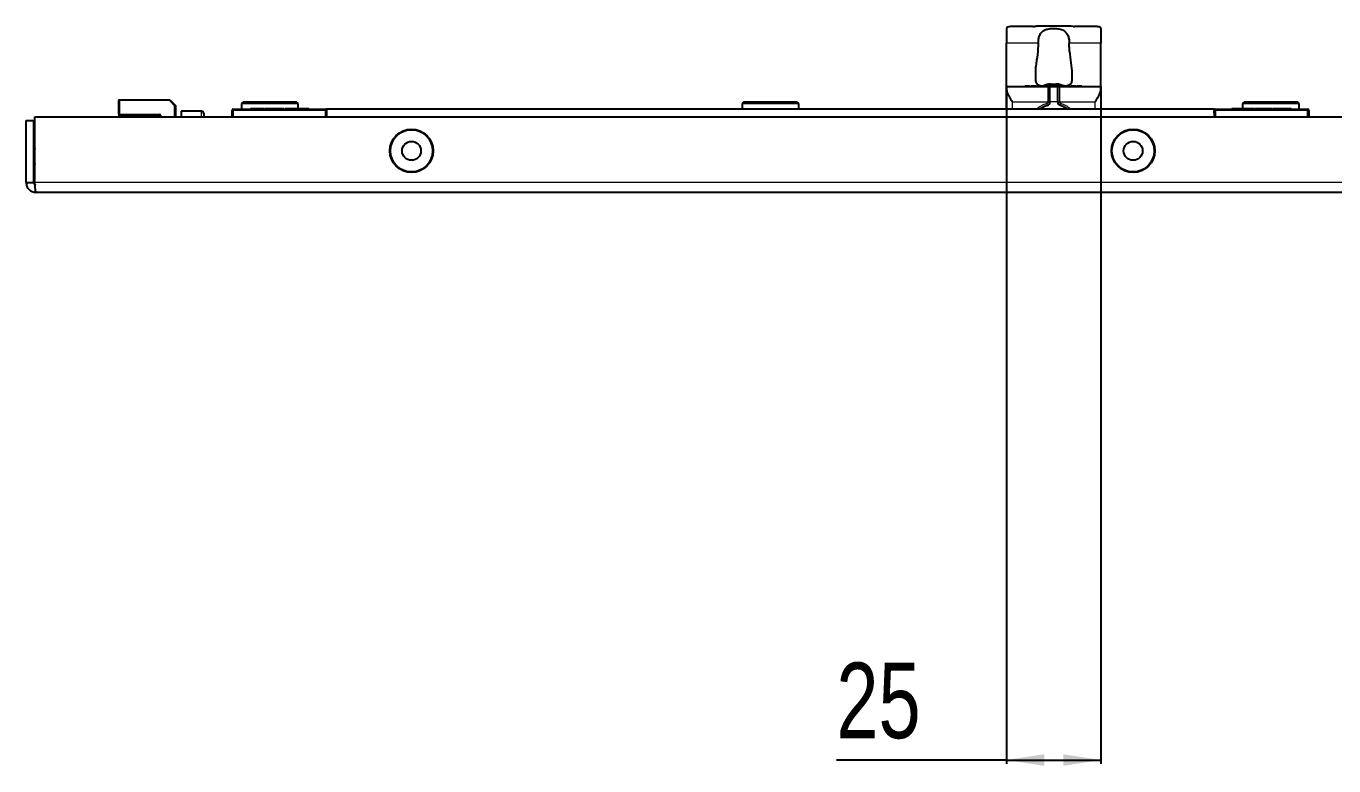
# Model space of a CAD drawing. Header units: millimetres. Extents: x -683 to 2605, y -1229 to 1219.
# Drawn here: x 1438.6 to 1784.8, y -1229.3 to -1033.5 of the extents above; entities that cross this region are included whole.
import ezdxf

# ---------------------------------------------------------------- set-up
doc = ezdxf.new("R2010")
doc.units = ezdxf.units.MM
doc.layers.add('FORMAT', color=7, linetype='Continuous')
doc.styles.add('SLDTEXTSTYLE0', font='TXT', dxfattribs={"width": 0.75})
doc.dimstyles.new('SLDDIMSTYLE0', dxfattribs={"dimtxt": 20, "dimasz": 10, "dimexe": 0, "dimexo": 0.0625, "dimgap": 5, "dimtad": 2, "dimdec": 1, "dimrnd": 1e-09, "dimzin": 12, "dimdsep": 46, "dimtxsty": 'SLDTEXTSTYLE0', "dimsah": 1, "dimcen": 0.09, "dimadec": 0, "dimazin": 3, "dimtfac": 1, "dimtofl": 0, "dimtmove": 0, "dimatfit": 3, "dimfxl": 0, "dimfrac": 2, "dimtolj": 1, "dimtzin": 12, "dimarcsym": 0})

# ---------------------------------------------------------------- blocks, each defined once
blk = doc.blocks.new('_D_11')
at = {"layer": 'FORMAT'}
for p, q in [((1698.12, -1049.56), (1698.12, -1228.8)), ((1723.12, -1049.56), (1723.12, -1228.8)), ((1698.12, -1227.8), (1653.08, -1227.8)), ((1698.12, -1227.8), (1723.12, -1227.8))]:
    blk.add_line(p, q, dxfattribs=at)
for points in [[(1698.12, -1227.8), (1708.12, -1229.34), (1708.12, -1226.27)], [(1723.12, -1227.8), (1713.12, -1226.27), (1713.12, -1229.34)]]:
    blk.add_solid(points, dxfattribs=at)
at = {"layer": 'FORMAT', "insert": (1653.08, -1202.02), "char_height": 20, "attachment_point": 1, "style": 'SLDTEXTSTYLE0'}
blk.add_mtext('25', dxfattribs=at)

msp = doc.modelspace()

# ---------------------------------------------------------------- linework, layer by layer
at = {"color": 7, "linetype": 'Continuous', "lineweight": 25}
for p, q in [((1698.12, -1034.21), (1698.12, -1038.05)), ((1705.14, -1033.65), (1699.62, -1033.65)), ((1706.03, -1033.6), (1705.51, -1033.61)), ((1715.22, -1033.55), (1706.03, -1033.55)), ((1715.74, -1033.61), (1715.22, -1033.59)), ((1721.62, -1033.65), (1716.1, -1033.65)), ((1723.12, -1034.21), (1723.12, -1038.05)), ((1698.12, -1049.55), (1698.12, -1038.05)), ((1723.12, -1049.55), (1723.12, -1038.05)), ((1705.77, -1045.33), (1705.77, -1047.92)), ((1715.47, -1047.92), (1715.47, -1045.33)), ((1698.12, -1050.42), (1698.12, -1049.55)), ((1698.12, -1049.55), (1711.62, -1049.55)), ((1698.12, -1055.55), (1698.12, -1050.42)), ((1703, -1049.45), (1703, -1049.55)), ((1703.14, -1049.45), (1703.14, -1049.55)), ((1703.26, -1049.45), (1703.26, -1049.55)), ((1704.07, -1049.45), (1703.26, -1049.45)), ((1704.07, -1049.45), (1704.07, -1049.55)), ((1704.22, -1049.45), (1704.22, -1049.55)), ((1704.34, -1049.45), (1704.34, -1049.55)), ((1704.68, -1049.45), (1704.68, -1049.55)), ((1704.86, -1049.45), (1704.86, -1049.55)), ((1705.39, -1049.45), (1705.39, -1049.55)), ((1705.87, -1049.45), (1705.87, -1049.55)), ((1706.04, -1049.45), (1706.04, -1049.55)), ((1706.5, -1049.45), (1706.5, -1049.55)), ((1706.64, -1049.45), (1706.64, -1049.55)), ((1706.76, -1049.45), (1706.76, -1049.55)), ((1707.07, -1049.45), (1707.07, -1049.55)), ((1708.35, -1049.45), (1707.23, -1049.45)), ((1708.35, -1049.45), (1708.35, -1049.55)), ((1708.49, -1049.45), (1708.49, -1049.55)), ((1708.68, -1049.45), (1708.68, -1049.55)), ((1708.69, -1049.45), (1708.69, -1049.55)), ((1709.28, -1049.45), (1708.69, -1049.45)), ((1709.12, -1049.04), (1709.11, -1048.99)), ((1709.28, -1049.45), (1709.28, -1049.55)), ((1710.18, -1049.45), (1709.61, -1049.45)), ((1709.62, -1049.55), (1711.62, -1049.55)), ((1709.62, -1053.55), (1709.62, -1049.55)), ((1709.68, -1048.95), (1709.67, -1048.92)), ((1710.18, -1049.45), (1710.18, -1049.55)), ((1710.19, -1049.45), (1710.19, -1049.55)), ((1710.19, -1049.45), (1710.37, -1049.45)), ((1710.37, -1049.45), (1710.37, -1049.55)), ((1710.37, -1049.45), (1710.37, -1049.45)), ((1710.39, -1049.45), (1710.39, -1049.55)), ((1710.54, -1049.45), (1710.54, -1049.55)), ((1711.34, -1049.45), (1710.54, -1049.45)), ((1711.13, -1049.22), (1711.14, -1048.92)), ((1711.34, -1049.22), (1711.37, -1048.99)), ((1711.34, -1049.45), (1711.34, -1049.55)), ((1711.48, -1049.45), (1711.48, -1049.55)), ((1711.6, -1049.45), (1711.6, -1049.55)), ((1711.6, -1049.48), (1711.94, -1049.47)), ((1711.62, -1049.55), (1711.62, -1053.55)), ((1712.03, -1049.45), (1712.03, -1049.55)), ((1712.12, -1049.55), (1723.12, -1049.55)), ((1712.16, -1049.45), (1712.16, -1049.55)), ((1712.53, -1049.45), (1712.53, -1049.55)), ((1712.78, -1049.45), (1712.78, -1049.55)), ((1712.9, -1049.45), (1712.9, -1049.55)), ((1713.04, -1049.45), (1713.04, -1049.55)), ((1713.16, -1049.45), (1713.16, -1049.55)), ((1713.59, -1049.45), (1713.59, -1049.55)), ((1713.62, -1049.45), (1713.59, -1049.45)), ((1713.63, -1049.45), (1713.63, -1049.55)), ((1713.66, -1049.45), (1713.66, -1049.55)), ((1713.83, -1049.45), (1713.83, -1049.55)), ((1714.18, -1049.45), (1714.18, -1049.55)), ((1714.67, -1049.45), (1714.67, -1049.55)), ((1714.86, -1049.45), (1714.86, -1049.55)), ((1715.21, -1049.45), (1715.21, -1049.55)), ((1715.36, -1049.45), (1715.36, -1049.55)), ((1716.42, -1049.45), (1715.36, -1049.45)), ((1716.42, -1049.45), (1716.42, -1049.55)), ((1716.73, -1049.45), (1716.73, -1049.55)), ((1716.9, -1049.45), (1716.9, -1049.55)), ((1717.27, -1049.45), (1717.27, -1049.55)), ((1718.03, -1049.45), (1717.27, -1049.45)), ((1718.03, -1049.45), (1718.03, -1049.55)), ((1723.12, -1050.42), (1723.12, -1049.55)), ((1723.12, -1050.42), (1723.12, -1055.55)), ((1463.12, -1056.85), (1463.12, -1053.25)), ((1463.32, -1053.05), (1476.62, -1053.05)), ((1476.62, -1053.05), (1476.54, -1053.25)), ((1476.62, -1053.05), (1478.12, -1054.55)), ((1478.12, -1054.55), (1477.92, -1054.63)), ((1478.12, -1054.55), (1478.12, -1057.55)), ((1493.42, -1055.55), (1517.82, -1055.55)), ((1496.12, -1053.55), (1495.62, -1054.05)), ((1495.62, -1054.05), (1495.62, -1055.55)), ((1510.62, -1054.05), (1495.62, -1054.05)), ((1496.12, -1053.55), (1510.12, -1053.55)), ((1497.98, -1055.35), (1497.98, -1055.55)), ((1501.79, -1055.35), (1501.79, -1055.55)), ((1501.79, -1055.35), (1502.59, -1055.35)), ((1502.59, -1055.35), (1502.59, -1055.55)), ((1502.59, -1055.35), (1504.46, -1055.35)), ((1503.92, -1055.35), (1503.92, -1055.32)), ((1504.46, -1055.35), (1504.46, -1055.55)), ((1504.46, -1055.35), (1505.51, -1055.35)), ((1505.51, -1055.35), (1505.51, -1055.55)), ((1505.51, -1055.35), (1506.91, -1055.35)), ((1507.08, -1055.32), (1507.08, -1055.55)), ((1507.17, -1055.35), (1507.17, -1055.55)), ((1507.17, -1055.35), (1508.52, -1055.35)), ((1508.52, -1055.35), (1508.52, -1055.55)), ((1508.52, -1055.35), (1510.52, -1055.35)), ((1510.62, -1054.05), (1510.12, -1053.55)), ((1510.52, -1055.35), (1510.52, -1055.55)), ((1510.52, -1055.35), (1513.47, -1055.35)), ((1510.62, -1055.35), (1510.62, -1054.05)), ((1513.47, -1055.35), (1513.47, -1055.55)), ((1753.12, -1055.55), (1518.12, -1055.55)), ((1518.12, -1055.55), (1518.12, -1055.85)), ((1628.62, -1053.55), (1628.12, -1054.05)), ((1628.12, -1054.05), (1628.12, -1055.55)), ((1643.12, -1054.05), (1628.12, -1054.05)), ((1628.62, -1053.55), (1642.62, -1053.55)), ((1643.12, -1054.05), (1642.62, -1053.55)), ((1643.12, -1055.55), (1643.12, -1054.05)), ((1709.62, -1053.55), (1709.62, -1053.58)), ((1711.62, -1053.58), (1711.62, -1053.55)), ((1753.12, -1055.55), (1753.12, -1055.85)), ((1753.42, -1055.55), (1777.82, -1055.55)), ((1757.77, -1055.35), (1757.77, -1055.55)), ((1757.77, -1055.35), (1758.12, -1055.35)), ((1758.12, -1055.35), (1758.12, -1055.55)), ((1758.12, -1055.35), (1758.37, -1055.35)), ((1758.37, -1055.35), (1758.37, -1055.55)), ((1758.37, -1055.35), (1758.48, -1055.35)), ((1758.48, -1055.35), (1758.48, -1055.55)), ((1759.51, -1055.35), (1759.51, -1055.55)), ((1759.51, -1055.35), (1760.16, -1055.35)), ((1760.18, -1055.35), (1760.18, -1055.55)), ((1760.18, -1055.35), (1760.52, -1055.35)), ((1760.52, -1055.35), (1760.52, -1055.55)), ((1761.12, -1053.55), (1760.62, -1054.05)), ((1760.62, -1054.05), (1760.62, -1055.35)), ((1775.62, -1054.05), (1760.62, -1054.05)), ((1761.12, -1053.55), (1775.12, -1053.55)), ((1763.84, -1055.55), (1763.84, -1055.32)), ((1763.97, -1055.35), (1764.75, -1055.35)), ((1764.75, -1055.35), (1764.75, -1055.55)), ((1764.75, -1055.35), (1765.55, -1055.35)), ((1765.55, -1055.35), (1765.55, -1055.55)), ((1765.55, -1055.35), (1766.03, -1055.35)), ((1766.03, -1055.35), (1766.03, -1055.55)), ((1766.03, -1055.35), (1767.42, -1055.35)), ((1767.06, -1055.32), (1767.06, -1055.35)), ((1767.42, -1055.35), (1767.42, -1055.55)), ((1767.42, -1055.35), (1768.47, -1055.35)), ((1768.47, -1055.35), (1768.47, -1055.55)), ((1769.52, -1055.35), (1769.52, -1055.55)), ((1769.52, -1055.35), (1771.48, -1055.35)), ((1771.48, -1055.35), (1771.48, -1055.55)), ((1771.48, -1055.35), (1773.47, -1055.35)), ((1773.47, -1055.35), (1773.47, -1055.55)), ((1775.62, -1054.05), (1775.12, -1053.55)), ((1775.62, -1055.55), (1775.62, -1054.05)), ((1438.62, -1058.55), (1440.62, -1058.55)), ((1438.62, -1074.95), (1438.62, -1058.55)), ((1440.62, -1074.95), (1440.62, -1058.55)), ((1440.92, -1074.95), (1440.92, -1057.55)), ((1440.92, -1057.55), (1831.32, -1057.55)), ((1463.12, -1056.85), (1463.12, -1057.25)), ((1463.12, -1057.55), (1463.12, -1057.25)), ((1473.92, -1057.05), (1463.32, -1057.05)), ((1474.12, -1057.55), (1474.12, -1057.25)), ((1485.02, -1056.05), (1479.62, -1056.05)), ((1479.62, -1056.05), (1479.62, -1057.55)), ((1485.62, -1056.65), (1485.62, -1057.55)), ((1493.12, -1057.55), (1493.12, -1055.85)), ((1518.12, -1055.85), (1518.12, -1056.49)), ((1518.12, -1056.49), (1518.12, -1057.55)), ((1753.12, -1056.49), (1753.12, -1055.85)), ((1753.12, -1056.49), (1753.12, -1057.55)), ((1778.12, -1055.85), (1778.12, -1057.55)), ((1438.62, -1074.95), (1440.62, -1074.95)), ((1831.02, -1077.55), (1441.22, -1077.55))]:
    msp.add_line(p, q, dxfattribs=at)
at = {"color": 8, "linetype": 'Continuous', "lineweight": 18}
for p, q in [((1706.53, -1038.05), (1698.12, -1038.05)), ((1723.12, -1038.05), (1714.71, -1038.05)), ((1707.23, -1049.45), (1707.23, -1049.55)), ((1709.12, -1053.55), (1709.12, -1049.55)), ((1712.12, -1049.55), (1712.12, -1053.55)), ((1463.32, -1053.25), (1463.12, -1053.25)), ((1463.32, -1053.05), (1463.32, -1053.25)), ((1463.32, -1053.25), (1463.32, -1056.85)), ((1476.54, -1053.25), (1463.32, -1053.25)), ((1477.92, -1054.63), (1476.54, -1053.25)), ((1477.92, -1057.55), (1477.92, -1054.63)), ((1493.42, -1055.55), (1493.42, -1055.85)), ((1499.22, -1055.35), (1499.22, -1055.55)), ((1517.82, -1055.55), (1517.82, -1055.85)), ((1699.62, -1053.55), (1699.62, -1055.55)), ((1699.62, -1053.55), (1709.12, -1053.55)), ((1708.76, -1054.06), (1708.9, -1054.54)), ((1709.12, -1053.55), (1709.62, -1053.55)), ((1709.12, -1053.58), (1709.12, -1053.55)), ((1709.12, -1053.58), (1709.62, -1053.58)), ((1711.62, -1053.55), (1709.62, -1053.55)), ((1711.62, -1053.55), (1712.12, -1053.55)), ((1711.62, -1053.58), (1712.12, -1053.58)), ((1712.12, -1053.55), (1712.12, -1053.58)), ((1712.12, -1053.55), (1721.62, -1053.55)), ((1712.35, -1054.54), (1712.48, -1054.06)), ((1721.62, -1055.55), (1721.62, -1053.55)), ((1753.42, -1055.85), (1753.42, -1055.55)), ((1762.25, -1055.35), (1762.25, -1055.55)), ((1777.82, -1055.55), (1777.82, -1055.85)), ((1463.32, -1056.85), (1463.12, -1056.85)), ((1463.32, -1057.25), (1463.12, -1057.25)), ((1463.32, -1056.85), (1473.92, -1056.85)), ((1463.32, -1056.85), (1463.32, -1057.05)), ((1463.32, -1057.25), (1463.32, -1057.05)), ((1473.92, -1057.25), (1463.32, -1057.25)), ((1463.32, -1057.25), (1463.32, -1057.55)), ((1473.92, -1056.85), (1473.92, -1057.05)), ((1473.92, -1057.05), (1473.92, -1057.25)), ((1473.92, -1057.25), (1474.12, -1057.25)), ((1473.92, -1057.55), (1473.92, -1057.25)), ((1474.32, -1057.25), (1474.12, -1057.25)), ((1474.32, -1057.25), (1474.32, -1057.55)), ((1485.02, -1057.55), (1485.02, -1056.05)), ((1493.42, -1055.85), (1493.12, -1055.85)), ((1517.82, -1055.85), (1493.42, -1055.85)), ((1493.42, -1055.85), (1493.42, -1057.55)), ((1518.12, -1055.85), (1517.82, -1055.85)), ((1517.82, -1057.55), (1517.82, -1055.85)), ((1753.42, -1055.85), (1753.12, -1055.85)), ((1777.82, -1055.85), (1753.42, -1055.85)), ((1753.42, -1055.85), (1753.42, -1057.55)), ((1777.82, -1057.55), (1777.82, -1055.85)), ((1778.12, -1055.85), (1777.82, -1055.85)), ((1831.32, -1074.95), (1440.92, -1074.95))]:
    msp.add_line(p, q, dxfattribs=at)
at = {"color": 7, "linetype": 'Continuous', "lineweight": 25, "flags": 128}
for points in [[(1440.92, -1063.53), (1440.76, -1063.8), (1440.62, -1064.05)], [(1440.92, -1065.95), (1440.8, -1066.43), (1440.62, -1068.05)], [(1440.62, -1068.05), (1440.8, -1069.66), (1440.92, -1070.15)], [(1440.62, -1072.05), (1440.76, -1072.3), (1440.92, -1072.56)]]:
    msp.add_lwpolyline(points, dxfattribs=at)
at = {"color": 8, "linetype": 'Continuous', "lineweight": 18, "flags": 128}
for points in [[(1440.62, -1064.73), (1440.63, -1064.71), (1440.92, -1064.12)], [(1440.92, -1071.97), (1440.63, -1071.38), (1440.62, -1071.36)]]:
    msp.add_lwpolyline(points, dxfattribs=at)
at = {"color": 7, "linetype": 'Continuous', "lineweight": 25}
for centre, radius in [((1540.62, -1066.55), 5.75), ((1731.62, -1066.55), 5.75), ((1540.62, -1066.55), 2.5), ((1731.62, -1066.55), 2.5)]:
    msp.add_circle(centre, radius, dxfattribs=at)
at = {"color": 8, "linetype": 'Continuous', "lineweight": 18}
for centre in [(1540.62, -1066.55), (1731.62, -1066.55)]:
    msp.add_circle(centre, 5.5, dxfattribs=at)
at = {"color": 7, "linetype": 'Continuous', "lineweight": 25}
for centre, radius, start, end in [((1710.62, -1056.85), 8, 100.361, 108.448), ((1710.62, -1056.8), 7.96, 100.8908, 108.0476), ((1708.31, -1049.85), 0.629, 75.5606, 104.4394), ((1710.69, -1055.26), 6.42, 102.4344, 110.2986), ((1709.86, -1052.7), 3.79, 92.8918, 101.4174), ((1710.37, -1056.46), 7.54, 92.0538, 98.0829), ((1709.6, -1049.44), 0.529, 72.0453, 81.6206), ((1709.89, -1053.27), 4.35, 79.331, 87.2142), ((1711.35, -1053.27), 4.35, 92.7858, 100.669), ((1707.37, -1049.97), 3.47, 12.2342, 16.4656), ((1711.3, -1056.48), 7.26, 85.7578, 94.2422), ((1710.87, -1056.47), 7.56, 85.3402, 87.9436), ((1711.66, -1049.51), 0.598, 99.0104, 119.4761), ((1710.5, -1051.17), 2.34, 55.3963, 68.2782), ((1711.38, -1052.7), 3.79, 78.5826, 87.1082), ((1710.62, -1056.85), 8, 70.1778, 79.639), ((1463.32, -1053.25), 0.2, 90, 180), ((1493.42, -1055.85), 0.3, 90, 180), ((1517.82, -1055.85), 0.3, 0, 90), ((1710.62, -1060.55), 6.25, 106.0134, 126.8699), ((1708.62, -1053.58), 1, 286.0134, 0), ((1712.62, -1053.58), 1, 180, 253.9866), ((1710.62, -1060.55), 6.25, 53.1301, 73.9866), ((1753.42, -1055.85), 0.3, 90, 180), ((1777.82, -1055.85), 0.3, 0, 90), ((1463.32, -1056.85), 0.2, 180, 270), ((1473.92, -1057.25), 0.2, 0, 90), ((1485.02, -1056.65), 0.6, 0, 90)]:
    msp.add_arc(centre, radius, start, end, dxfattribs=at)
at = {"color": 8, "linetype": 'Continuous', "lineweight": 18}
for centre, radius, start, end in [((1710.62, -1060.55), 6.75, 106.0134, 132.2054), ((1708.62, -1053.58), 0.5, 286.0134, 0), ((1712.62, -1053.58), 0.5, 180, 253.9866), ((1710.62, -1060.55), 6.75, 47.7946, 73.9866), ((1473.92, -1057.25), 0.4, 0, 90)]:
    msp.add_arc(centre, radius, start, end, dxfattribs=at)
at = {"color": 7, "linetype": 'Continuous', "lineweight": 25}
for points, knots in [([(1699.62, -1033.65), (1699.45, -1033.65), (1699.12, -1033.66), (1698.67, -1033.72), (1698.33, -1033.84), (1698.15, -1034.01), (1698.13, -1034.15), (1698.12, -1034.21)], [0, 0, 0, 0, 0.2129, 0.425707, 0.640613, 0.853382, 1, 1, 1, 1]), ([(1705.14, -1033.65), (1705.24, -1033.64), (1705.37, -1033.62), (1705.48, -1033.61), (1705.51, -1033.61)], [0, 0, 0, 0, 0.789403, 1, 1, 1, 1]), ([(1706.53, -1038.05), (1706.55, -1037.63), (1706.59, -1036.8), (1706.95, -1035.71), (1707.6, -1034.9), (1708.53, -1034.41), (1709.68, -1034.17), (1711.01, -1034.12), (1712.35, -1034.29), (1713.48, -1034.76), (1714.21, -1035.56), (1714.59, -1036.59), (1714.71, -1037.46), (1714.71, -1037.95), (1714.71, -1038.05)], [0, 0, 0, 0, 0.088505, 0.177138, 0.262858, 0.344694, 0.430485, 0.525193, 0.625645, 0.723911, 0.812494, 0.894483, 0.978997, 1, 1, 1, 1]), ([(1715.74, -1033.61), (1715.75, -1033.61), (1715.86, -1033.62), (1715.99, -1033.64), (1716.1, -1033.65)], [0, 0, 0, 0, 0.161974, 1, 1, 1, 1]), ([(1723.12, -1034.21), (1723.11, -1034.13), (1723.08, -1033.97), (1722.84, -1033.81), (1722.48, -1033.71), (1722.05, -1033.66), (1721.75, -1033.65), (1721.62, -1033.65)], [0, 0, 0, 0, 0.205683, 0.411346, 0.618649, 0.832339, 1, 1, 1, 1]), ([(1706.53, -1038.05), (1706.48, -1039.05), (1706.37, -1041.19), (1705.85, -1043.63), (1705.79, -1044.94), (1705.77, -1045.33)], [0, 0, 0, 0, 0.378823, 0.812228, 1, 1, 1, 1]), ([(1715.47, -1045.33), (1715.39, -1044.42), (1715.22, -1042.56), (1714.75, -1039.97), (1714.72, -1038.43), (1714.71, -1038.05)], [0, 0, 0, 0, 0.417668, 0.852903, 1, 1, 1, 1]), ([(1705.77, -1047.92), (1705.81, -1048.19), (1705.9, -1048.73), (1706.69, -1049.19), (1707.68, -1049.39), (1708.46, -1049.43), (1708.74, -1049.44)], [0, 0, 0, 0, 0.2891573, 0.5794111, 0.8475326, 1, 1, 1, 1]), ([(1712.61, -1049.45), (1713.05, -1049.41), (1713.96, -1049.34), (1714.91, -1049.04), (1715.41, -1048.55), (1715.45, -1048.11), (1715.47, -1047.92)], [0, 0, 0, 0, 0.258101, 0.532051, 0.800559, 1, 1, 1, 1]), ([(1698.12, -1050.42), (1698.14, -1050.59), (1698.2, -1051.02), (1698.67, -1051.97), (1699.2, -1052.86), (1699.55, -1053.43), (1699.62, -1053.54), (1699.62, -1053.55)], [0, 0, 0, 0, 0.19414, 0.485275, 0.898779, 0.996769, 1, 1, 1, 1]), ([(1703.14, -1049.45), (1703.12, -1049.45), (1703.08, -1049.45), (1703.03, -1049.45), (1703, -1049.45), (1703, -1049.45), (1703, -1049.45)], [0, 0, 0, 0, 0.280836, 0.55925, 0.779182, 1, 1, 1, 1]), ([(1703.26, -1049.45), (1703.26, -1049.45), (1703.26, -1049.45), (1703.23, -1049.45), (1703.19, -1049.45), (1703.16, -1049.45), (1703.14, -1049.45)], [0, 0, 0, 0, 0.280888, 0.559482, 0.77927, 1, 1, 1, 1]), ([(1704.22, -1049.45), (1704.21, -1049.45), (1704.17, -1049.45), (1704.12, -1049.45), (1704.09, -1049.45), (1704.07, -1049.45)], [0, 0, 0, 0, 0.280638, 0.560877, 1, 1, 1, 1]), ([(1704.34, -1049.45), (1704.34, -1049.45), (1704.34, -1049.45), (1704.31, -1049.45), (1704.27, -1049.45), (1704.24, -1049.45), (1704.22, -1049.45)], [0, 0, 0, 0, 0.280941, 0.5591137, 0.7790892, 1, 1, 1, 1]), ([(1704.86, -1049.45), (1704.8, -1049.45), (1704.69, -1049.45), (1704.68, -1049.45), (1704.68, -1049.45)], [0, 0, 0, 0, 0.559312, 1, 1, 1, 1]), ([(1705.39, -1049.45), (1705.34, -1049.45), (1705.22, -1049.45), (1705.02, -1049.45), (1704.92, -1049.45), (1704.86, -1049.45)], [0, 0, 0, 0, 0.280496, 0.560765, 1, 1, 1, 1]), ([(1705.87, -1049.45), (1705.8, -1049.45), (1705.68, -1049.45), (1705.48, -1049.45), (1705.39, -1049.45)], [0, 0, 0, 0, 0.560137, 1, 1, 1, 1]), ([(1706.04, -1049.45), (1706.04, -1049.45), (1706.02, -1049.45), (1705.92, -1049.45), (1705.87, -1049.45)], [0, 0, 0, 0, 0.559914, 1, 1, 1, 1]), ([(1706.64, -1049.45), (1706.62, -1049.45), (1706.58, -1049.45), (1706.53, -1049.45), (1706.5, -1049.45), (1706.5, -1049.45), (1706.5, -1049.45)], [0, 0, 0, 0, 0.280765, 0.559178, 0.779175, 1, 1, 1, 1]), ([(1706.76, -1049.45), (1706.76, -1049.45), (1706.76, -1049.45), (1706.73, -1049.45), (1706.69, -1049.45), (1706.66, -1049.45), (1706.64, -1049.45)], [0, 0, 0, 0, 0.280828, 0.559417, 0.779393, 1, 1, 1, 1]), ([(1707.23, -1049.45), (1707.21, -1049.45), (1707.17, -1049.45), (1707.11, -1049.45), (1707.08, -1049.45), (1707.08, -1049.45), (1707.07, -1049.45)], [0, 0, 0, 0, 0.280951, 0.559967, 0.779431, 1, 1, 1, 1]), ([(1708.49, -1049.45), (1708.49, -1049.45), (1708.48, -1049.45), (1708.45, -1049.45), (1708.4, -1049.45), (1708.37, -1049.45), (1708.35, -1049.45)], [0, 0, 0, 0, 0.2807125, 0.5587014, 0.7790455, 1, 1, 1, 1]), ([(1708.69, -1049.45), (1708.69, -1049.45), (1708.68, -1049.45), (1708.68, -1049.45), (1708.68, -1049.45)], [0, 0, 0, 0, 0.560081, 1, 1, 1, 1]), ([(1709.12, -1049.55), (1709.12, -1049.55), (1709.13, -1049.55), (1709.13, -1049.55), (1709.15, -1049.55), (1709.18, -1049.55), (1709.3, -1049.55), (1709.52, -1049.55), (1709.59, -1049.55), (1709.62, -1049.55)], [0, 0, 0, 0, 0.00167, 0.003889, 0.009531, 0.034361, 0.132751, 0.526214, 1, 1, 1, 1]), ([(1709.46, -1049.45), (1709.44, -1049.45), (1709.39, -1049.45), (1709.32, -1049.45), (1709.3, -1049.45), (1709.28, -1049.45)], [0, 0, 0, 0, 0.281226, 0.561522, 1, 1, 1, 1]), ([(1710.19, -1049.45), (1710.19, -1049.45), (1710.19, -1049.45), (1710.18, -1049.45), (1710.18, -1049.45)], [0, 0, 0, 0, 0.559504, 1, 1, 1, 1]), ([(1710.54, -1049.45), (1710.52, -1049.45), (1710.48, -1049.45), (1710.42, -1049.45), (1710.39, -1049.45), (1710.39, -1049.45), (1710.39, -1049.45)], [0, 0, 0, 0, 0.280855, 0.559718, 0.779518, 1, 1, 1, 1]), ([(1711.48, -1049.45), (1711.46, -1049.45), (1711.42, -1049.45), (1711.37, -1049.45), (1711.34, -1049.45), (1711.34, -1049.45), (1711.34, -1049.45)], [0, 0, 0, 0, 0.280813, 0.559099, 0.77917, 1, 1, 1, 1]), ([(1711.6, -1049.45), (1711.6, -1049.45), (1711.6, -1049.45), (1711.57, -1049.45), (1711.53, -1049.45), (1711.5, -1049.45), (1711.48, -1049.45)], [0, 0, 0, 0, 0.280912, 0.559405, 0.779108, 1, 1, 1, 1]), ([(1711.62, -1049.55), (1711.66, -1049.55), (1711.74, -1049.55), (1712, -1049.55), (1712.12, -1049.55), (1712.12, -1049.55)], [0, 0, 0, 0, 0.475461, 0.994056, 1, 1, 1, 1]), ([(1712.03, -1049.45), (1712.01, -1049.45), (1711.97, -1049.45), (1711.92, -1049.45), (1711.89, -1049.45), (1711.89, -1049.45), (1711.89, -1049.45)], [0, 0, 0, 0, 0.280888, 0.559023, 0.779155, 1, 1, 1, 1]), ([(1712.16, -1049.45), (1712.15, -1049.45), (1712.15, -1049.45), (1712.13, -1049.45), (1712.08, -1049.45), (1712.05, -1049.45), (1712.03, -1049.45)], [0, 0, 0, 0, 0.2809, 0.559498, 0.779148, 1, 1, 1, 1]), ([(1712.53, -1049.45), (1712.47, -1049.45), (1712.36, -1049.45), (1712.23, -1049.45), (1712.16, -1049.45), (1712.16, -1049.45), (1712.16, -1049.45)], [0, 0, 0, 0, 0.280935, 0.559487, 0.779245, 1, 1, 1, 1]), ([(1712.78, -1049.45), (1712.74, -1049.45), (1712.66, -1049.45), (1712.57, -1049.45), (1712.53, -1049.45)], [0, 0, 0, 0, 0.559441, 1, 1, 1, 1]), ([(1712.9, -1049.45), (1712.89, -1049.45), (1712.89, -1049.45), (1712.81, -1049.45), (1712.78, -1049.45)], [0, 0, 0, 0, 0.560313, 1, 1, 1, 1]), ([(1713.04, -1049.45), (1713.02, -1049.45), (1712.98, -1049.45), (1712.93, -1049.45), (1712.9, -1049.45), (1712.9, -1049.45), (1712.9, -1049.45)], [0, 0, 0, 0, 0.28091, 0.559174, 0.779166, 1, 1, 1, 1]), ([(1713.16, -1049.45), (1713.16, -1049.45), (1713.16, -1049.45), (1713.13, -1049.45), (1713.09, -1049.45), (1713.06, -1049.45), (1713.04, -1049.45)], [0, 0, 0, 0, 0.280849, 0.55949, 0.779158, 1, 1, 1, 1]), ([(1713.66, -1049.45), (1713.65, -1049.45), (1713.63, -1049.45), (1713.63, -1049.45), (1713.63, -1049.45)], [0, 0, 0, 0, 0.560691, 1, 1, 1, 1]), ([(1713.83, -1049.45), (1713.79, -1049.45), (1713.73, -1049.45), (1713.68, -1049.45), (1713.66, -1049.45)], [0, 0, 0, 0, 0.559542, 1, 1, 1, 1]), ([(1714.18, -1049.45), (1714.11, -1049.45), (1713.98, -1049.45), (1713.88, -1049.45), (1713.83, -1049.45)], [0, 0, 0, 0, 0.560514, 1, 1, 1, 1]), ([(1714.67, -1049.45), (1714.59, -1049.45), (1714.46, -1049.45), (1714.26, -1049.45), (1714.18, -1049.45)], [0, 0, 0, 0, 0.559217, 1, 1, 1, 1]), ([(1714.86, -1049.45), (1714.86, -1049.45), (1714.85, -1049.45), (1714.72, -1049.45), (1714.67, -1049.45)], [0, 0, 0, 0, 0.56034, 1, 1, 1, 1]), ([(1715.36, -1049.45), (1715.34, -1049.45), (1715.29, -1049.45), (1715.24, -1049.45), (1715.21, -1049.45), (1715.21, -1049.45), (1715.21, -1049.45)], [0, 0, 0, 0, 0.280872, 0.559701, 0.779382, 1, 1, 1, 1]), ([(1716.9, -1049.45), (1716.85, -1049.45), (1716.75, -1049.45), (1716.74, -1049.45), (1716.73, -1049.45)], [0, 0, 0, 0, 0.5589475, 1, 1, 1, 1]), ([(1717.27, -1049.45), (1717.2, -1049.45), (1717.06, -1049.45), (1716.95, -1049.45), (1716.9, -1049.45)], [0, 0, 0, 0, 0.5597473, 1, 1, 1, 1]), ([(1721.62, -1053.55), (1721.62, -1053.54), (1721.69, -1053.43), (1722.04, -1052.86), (1722.57, -1051.97), (1723.04, -1051.02), (1723.1, -1050.59), (1723.12, -1050.42)], [0, 0, 0, 0, 0.003231, 0.101221, 0.514725, 0.80586, 1, 1, 1, 1]), ([(1497.98, -1055.35), (1498.16, -1055.35), (1498.5, -1055.35), (1498.99, -1055.35), (1499.22, -1055.35)], [0, 0, 0, 0, 0.5368, 1, 1, 1, 1]), ([(1499.22, -1055.35), (1499.59, -1055.35), (1500.29, -1055.35), (1501.14, -1055.35), (1501.59, -1055.35), (1501.62, -1055.35)], [0, 0, 0, 0, 0.522437, 0.975649, 1, 1, 1, 1]), ([(1758.48, -1055.35), (1758.62, -1055.35), (1758.89, -1055.35), (1759.32, -1055.35), (1759.51, -1055.35)], [0, 0, 0, 0, 0.547643, 1, 1, 1, 1]), ([(1760.52, -1055.35), (1760.86, -1055.35), (1761.49, -1055.35), (1762.01, -1055.35), (1762.25, -1055.35)], [0, 0, 0, 0, 0.5368, 1, 1, 1, 1]), ([(1762.25, -1055.35), (1762.58, -1055.35), (1763.18, -1055.35), (1763.75, -1055.35), (1763.78, -1055.35), (1763.79, -1055.35)], [0, 0, 0, 0, 0.415678, 0.776277, 1, 1, 1, 1]), ([(1768.65, -1055.35), (1768.69, -1055.35), (1768.97, -1055.35), (1769.26, -1055.35), (1769.52, -1055.35)], [0, 0, 0, 0, 0.139498, 1, 1, 1, 1])]:
    msp.add_open_spline(points, degree=3, knots=knots, dxfattribs=at)
for points in [[(1438.62, -1074.95), (1438.66, -1075.29), (1438.74, -1075.97), (1439.34, -1076.83), (1440.2, -1077.43), (1440.88, -1077.51), (1441.22, -1077.55)], [(1440.62, -1074.95), (1440.66, -1075.11), (1440.74, -1075.43), (1441.06, -1075.51), (1441.22, -1075.55)], [(1441.22, -1077.55), (1441.2, -1077.51), (1441.15, -1077.43), (1441.07, -1076.83), (1441, -1075.97), (1440.95, -1075.29), (1440.92, -1074.95)]]:
    msp.add_open_spline(points, degree=3, dxfattribs=at)

# ---------------------------------------------------------------- dimensions: what is measured, and where the dimension line sits
at = {"layer": 'FORMAT'}
dim = msp.add_linear_dim(base=(1723.12, -1227.8), p1=(1698.12, -1049.55), p2=(1723.12, -1049.55), angle=0, dimstyle='SLDDIMSTYLE0', dxfattribs=at)
dim.commit()
dim.dimension.update_dxf_attribs({"geometry": '_D_11', "text_midpoint": (1667.86, -1227.8), "dimtype": 160})

doc.saveas('drawing.dxf')
